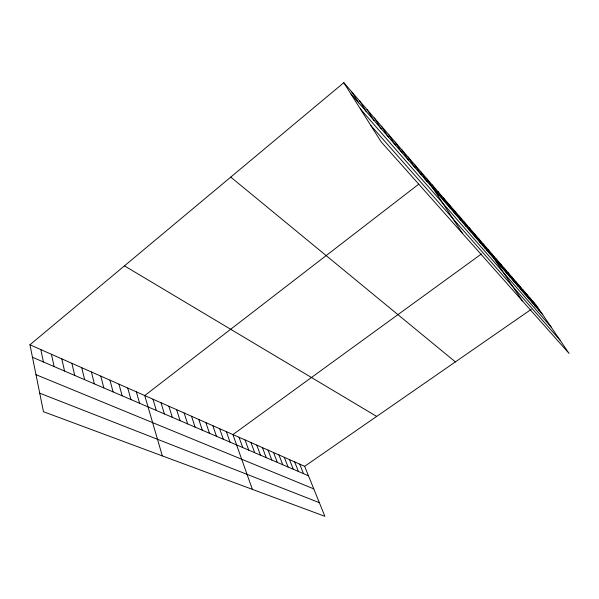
<?xml version="1.0" encoding="UTF-8"?>
<svg xmlns="http://www.w3.org/2000/svg" width="599" height="599" viewBox="0 0 599 599"><rect width="100%" height="100%" fill="white"/><g stroke="black" fill="none" stroke-linecap="round" stroke-linejoin="round"><path stroke-width="0.9" d="M29.95 344.777L304.666 466.314L324.86 516.308L43.48 411.723L29.95 344.777L343.811 82.692L536.584 305.632L569.05 353.41L381.099 141.776L343.811 82.692M418.813 184.118L144.741 395.565L162.336 455.899M425.05 179.311L426.436 178.247L462.735 233.7M481.439 253.946L232.921 434.575L252.381 489.368M486.433 250.315L487.856 249.281L522.365 300.848M304.666 466.314L531.276 309.316M535.072 306.688L536.584 305.632M39.729 393.184L319.342 502.651M35.992 374.682L313.779 488.881M32.473 357.281L308.492 475.793M124.457 265.859L376.666 416.432M230.75 177.102L455.375 361.901M370.706 125.311L560.155 340.322M360.388 108.958L551.207 327.159M350.729 93.654L542.724 314.67M533.245 301.769L539.414 310.851M529.845 297.838L536.038 306.973M526.379 293.832L532.601 303.012M522.852 289.751L529.097 298.983M519.258 285.588L525.533 294.873M515.589 281.35L521.894 290.687M511.86 277.038L518.187 286.419M508.049 272.635L514.406 282.069M504.171 268.142L510.558 277.637M500.21 263.567L506.627 273.114M496.174 258.903L502.613 268.494M492.064 254.141L498.525 263.792M483.348 244.063L489.87 253.826M478.743 238.731L485.287 248.548M474.026 233.288L480.6 243.157M469.212 227.717L475.816 237.646M464.285 222.019L470.911 232M459.253 216.194L465.902 226.235M454.094 210.234L460.773 220.327M448.823 204.139L455.525 214.285M443.425 197.895L450.149 208.1M437.899 191.5L444.645 201.758M432.231 184.949L439 195.267M420.491 171.366L427.297 181.797M414.396 164.321L421.224 174.796M408.144 157.095L414.987 167.623M401.734 149.683L408.593 160.262M395.153 142.075L402.026 152.708M388.407 134.266L395.288 144.951M381.473 126.247L388.369 136.976M374.345 118.01L381.256 128.792M367.03 109.542L373.941 120.377M359.505 100.842L366.423 111.721M351.77 91.894L358.689 102.811M299.695 464.113L303.513 473.659M294.641 461.881L298.452 471.48M289.497 459.605L293.308 469.272M284.27 457.292L288.074 467.025M278.962 454.941L282.75 464.742M273.548 452.552L277.33 462.413M268.053 450.111L271.819 460.047M262.452 447.64L266.211 457.636M256.754 445.117L260.498 455.188M250.959 442.549L254.68 452.687M245.051 439.943L248.765 450.149M239.038 437.277L242.737 447.558M226.362 431.669L230.016 442.099M219.668 428.712L223.307 439.217M212.847 425.694L216.456 436.274M205.891 422.617L209.47 433.279M198.786 419.472L202.35 430.217M191.545 416.268L195.072 427.094M184.148 412.996L187.644 423.905M176.593 409.656L180.059 420.648M168.888 406.242L172.317 417.323M161.011 402.76L164.403 413.924M152.962 399.196L156.317 410.45M136.34 391.843L139.597 403.277M127.744 388.04L130.964 399.563M118.961 384.154L122.121 395.774M109.976 380.178L113.084 391.888M100.782 376.112L103.829 387.92M91.377 371.949L94.357 383.854M81.741 367.689L84.661 379.684M71.88 363.323L74.733 375.423M61.779 358.853L64.557 371.051M51.432 354.279L54.127 366.573M40.822 349.584L43.435 361.983"/></g></svg>
